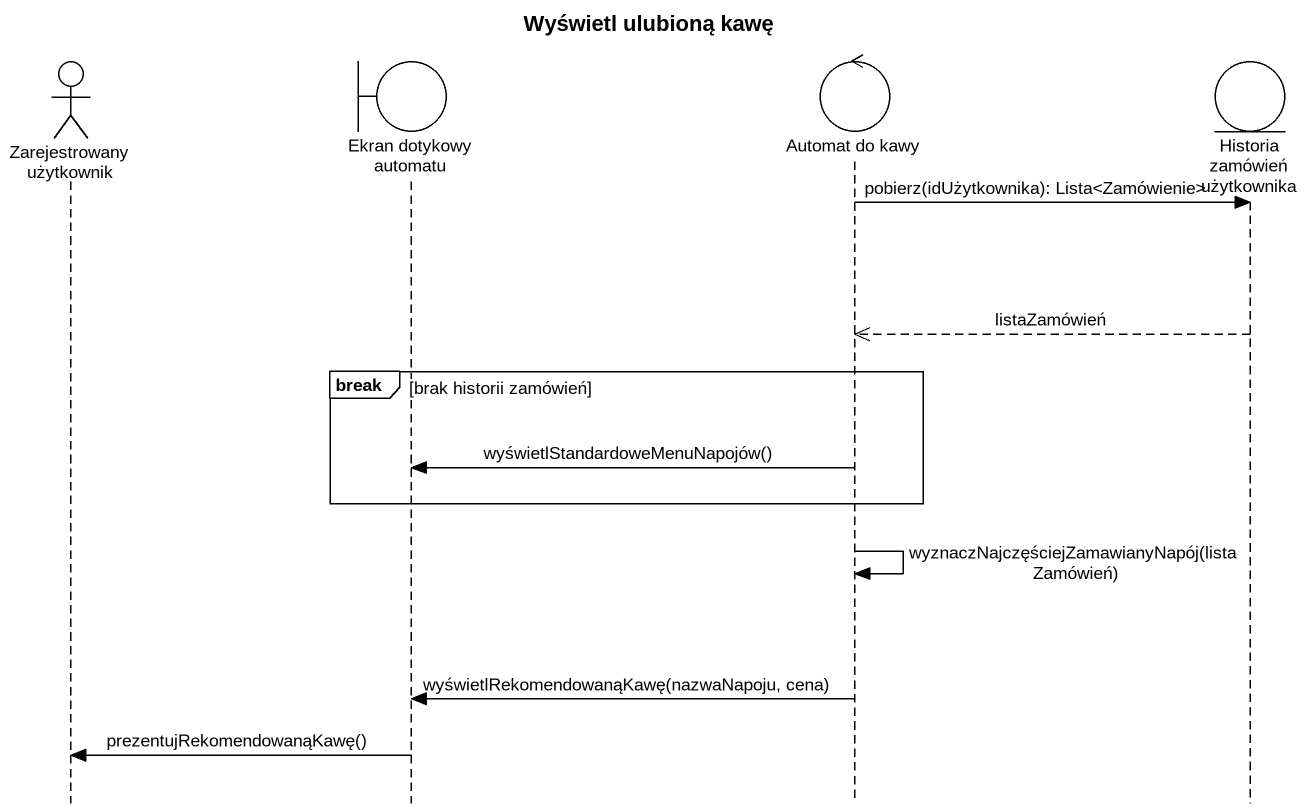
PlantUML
@startuml
title Wyświetl ulubioną kawę
hide footbox
actor "Zarejestrowany użytkownik" as Zarejestrowany_użytkownik
boundary "Ekran dotykowy automatu" as Ekran_dotykowy_automatu
control "Automat do kawy" as Automat_do_kawy
entity "Historia zamówień użytkownika" as Historia_zamówień

Automat_do_kawy -> Historia_zamówień : pobierz(idUżytkownika): Lista<Zamówienie>
Historia_zamówień -->> Automat_do_kawy : listaZamówień
break brak historii zamówień
  Automat_do_kawy -> Ekran_dotykowy_automatu : wyświetlStandardoweMenuNapojów()
end
Automat_do_kawy -> Automat_do_kawy : wyznaczNajczęściejZamawianyNapój(listaZamówień)
Automat_do_kawy -> Ekran_dotykowy_automatu : wyświetlRekomendowanąKawę(nazwaNapoju, cena)
Ekran_dotykowy_automatu -> Zarejestrowany_użytkownik : prezentujRekomendowanąKawę()
@enduml
